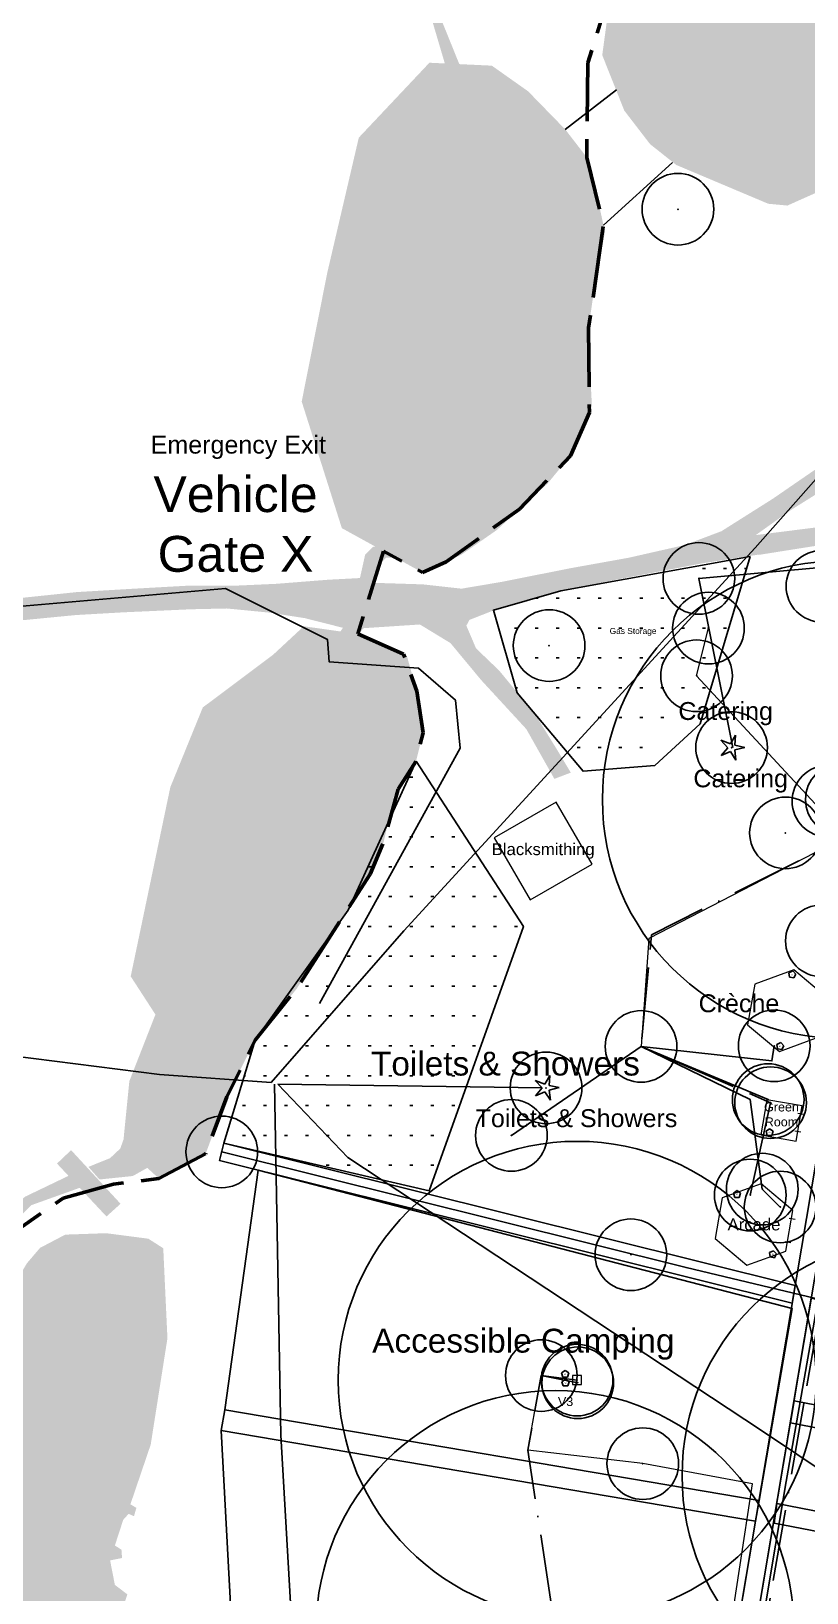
# Model space of a CAD drawing. Header units: metres. Extents: x 372109 to 376137, y 236217 to 239160.
# Drawn here: x 374037.6 to 374167.5, y 238018.4 to 238280 of the extents above; entities that cross this region are included whole.
import ezdxf

# ---------------------------------------------------------------- set-up
doc = ezdxf.new("R2010")
doc.units = ezdxf.units.M
doc.header["$MEASUREMENT"] = 0
doc.header["$PDMODE"] = 32
doc.header["$PDSIZE"] = 12
for name, pattern in [('ACAD_ISO02W100', [15, 12, -3]), ('ACAD_ISO05W100', [33, 24, -3, 0, -3, 0, -3]), ('ACAD_ISO11W100', [33, 12, -3, 12, -3, 0, -3])]:
    doc.linetypes.add(name, pattern=pattern)
for name, color, linetype, lineweight, true_color in [('Areas ... Backstage', 16, 'Continuous', 25, 0x800000), ('Areas ... Camping', 96, 'Continuous', 25, 0x008000), ('Fences', 18, 'Continuous', 25, 0x000000), ('Fire ... Water Extinguisher', 1, 'Continuous', 25, 0xff0000), ('Labels', 18, 'Continuous', 25, 0x000000), ('Labels ... Gate Labels', 18, 'Continuous', 25, 0x000000), ('License ... Labels', 18, 'Continuous', 25, 0x000000), ('License ... License Boundary', 1, 'ACAD_ISO02W100', 50, 0xff0000), ('Lighting ... Festoon', 4, 'Continuous', 25, 0x00ffff), ('Natural ... Hedges', 96, 'Continuous', 25, 0x008000), ('Natural ... Trees', 96, 'Continuous', 25, 0x008000), ('Natural ... Water', 176, 'Continuous', 25, 0x000080), ('NOC ... Copper', 9, 'ACAD_ISO05W100', 25, 0xc0c0c0), ('NOC ... DK', 18, 'Continuous', 13, 0x000000), ('NOC ... DK Names', 18, 'Continuous', 25, 0x000000), ('NOC ... DK Radius', 216, 'Continuous', 25, 0x800080), ('NOC ... Fibre', 2, 'ACAD_ISO11W100', 25, 0xffff00), ('NOC ... Switch', 30, 'Continuous', 25, 0xff7f00), ('Paths ... Fire', 253, 'Continuous', 25, 0xa0a0a4), ('Paths ... Roads', 56, 'Continuous', 25, 0x808000), ('Paths ... Trackway', 9, 'Continuous', 25, 0xc0c0c0), ('Power ... 125-3', 1, 'Continuous', 18, 0xff0000), ('Power ... 16', 4, 'Continuous', 25, 0x00ffff), ('Power ... 32', 5, 'Continuous', 25, 0x0000ff), ('Power ... 32-3', 22, 'Continuous', 13, 0xb84904), ('Power ... 63-3', 20, 'Continuous', 13, 0xfd5b07), ('Power ... Distro', 3, 'Continuous', 25, 0x00ff00), ('Services ... Comms ... Ducts', 3, 'Continuous', 25, 0x00ff00), ('Services ... Comms ... Manholes', 3, 'Continuous', 25, 0x00ff00), ('Services ... Water Lines', 5, 'Continuous', 25, 0x0000ff), ('Services ... Water Points', 5, 'Continuous', 25, 0x0000ff), ('Structures', 18, 'Continuous', 18, 0x000000), ('Structures ... Exits', 18, 'Continuous', 5, 0x000000), ('Water ... Labels', 4, 'Continuous', 25, 0x00ffff), ('Water ... Pipes', 4, 'Continuous', 25, 0x00ffff), ('Water ... Points', 4, 'Continuous', 25, 0x00ffff)]:
    doc.layers.add(name, color=color, linetype=linetype, lineweight=lineweight, true_color=true_color)
doc.styles.add('textstyle104', font='Arial.ttf')
doc.styles.add('textstyle122', font='Arial.ttf')
doc.styles.add('textstyle135', font='Arial.ttf')
doc.styles.add('textstyle14', font='Arial.ttf')
doc.styles.add('textstyle155', font='Arial.ttf')
doc.styles.add('textstyle165', font='Arial.ttf')
doc.styles.add('textstyle170', font='Arial.ttf')
doc.styles.add('textstyle76', font='Arial.ttf')
doc.styles.add('textstyle78', font='Arial.ttf')
doc.styles.add('textstyle80', font='Arial.ttf')
doc.styles.add('textstyle82', font='Arial.ttf')
doc.styles.add('textstyle92', font='Arial.ttf')
doc.styles.add('textstyle95', font='Arial.ttf')
doc.styles.add('textstyle96', font='Arial.ttf')
pattern_1 = [(0, (0, 0), (0, 5), [0.5, -3])]

# ---------------------------------------------------------------- blocks, each defined once
blk = doc.blocks.new('Hex 10x12')
at = {"layer": 'Structures'}
for p, q in [((-3.46, 6), (-6.93, 0)), ((3.46, 6), (-3.46, 6)), ((6.93, 0), (3.46, 6)), ((-6.93, 0), (-3.46, -6)), ((3.46, -6), (6.93, 0)), ((-3.46, -6), (3.46, -6))]:
    blk.add_line(p, q, dxfattribs=at)
blk = doc.blocks.new('Clearspan 6x6')
at = {"layer": 'Structures'}
for p, q in [((3, 3), (-3, 3)), ((-3, 3), (-3, -3)), ((3, -3), (3, 3)), ((-3, -3), (3, -3))]:
    blk.add_line(p, q, dxfattribs=at)
blk = doc.blocks.new('Fire Extinguisher - Water')
at = {"layer": 'Fire ... Water Extinguisher'}
for p, q in [((0, 0.62), (-0.59, 0.19)), ((-0.59, 0.19), (-0.37, -0.5)), ((0.59, 0.19), (0, 0.62)), ((0.37, -0.5), (0.59, 0.19)), ((-0.37, -0.5), (0.37, -0.5))]:
    blk.add_line(p, q, dxfattribs=at)
at = {"layer": 'Fire ... Water Extinguisher', "insert": (0, 0), "char_height": 0.05, "attachment_point": 5, "style": 'textstyle14'}
blk.add_mtext('\\H0.25;W', dxfattribs=at)
blk = doc.blocks.new('Clearspan 12x12')
at = {"layer": 'Structures'}
for p, q in [((6, 6), (-6, 6)), ((-6, 6), (-6, -6)), ((6, -6), (6, 6)), ((-6, -6), (6, -6))]:
    blk.add_line(p, q, dxfattribs=at)

msp = doc.modelspace()

# ---------------------------------------------------------------- hatches: boundary and pattern name
at = {"layer": 'Areas ... Backstage', "transparency": 33554687}
h = msp.add_hatch(dxfattribs=at)
h.set_pattern_fill('ACAD_ISO07W100', color=256, style=0, pattern_type=0)
h.set_pattern_definition(pattern_1)
h.paths.add_polyline_path([(374158, 238192), (374126.25, 238186.23), (374115, 238183), (374118.98, 238169.15), (374130.19, 238156.02), (374149.63, 238163.96)], flags=0)
h = msp.add_hatch(dxfattribs=at)
h.set_pattern_fill('ACAD_ISO07W100', color=256, style=0, pattern_type=0)
h.set_pattern_definition(pattern_1)
h.paths.add_polyline_path([(374102.04, 238157.71), (374120, 238130), (374104.25, 238085.72), (374069.87, 238093.68), (374075.08, 238110.94), (374090.69, 238132.76)], flags=0)
at = {"layer": 'Natural ... Hedges', "transparency": 33554687}
for points in [[(374103.14, 238189.29), (374109.61, 238192.28), (374115.53, 238196.41), (374124.03, 238204.19), (374128.56, 238209.69), (374131.48, 238217.22), (374130.83, 238229.69), (374131.64, 238235.28), (374133.66, 238246.38), (374131.07, 238258.28), (374127.02, 238263.54), (374120.79, 238269.94), (374114.72, 238274.23), (374104.27, 238274.72), (374092.45, 238262.17), (374087.18, 238239.57), (374082.89, 238217.95), (374089.61, 238196.74)], [(374058.4, 238115.25), (374054.26, 238121.64), (374060.89, 238153.33), (374066.33, 238166.7), (374078.15, 238175.57), (374083.24, 238180.3), (374093.29, 238178.88), (374100.5, 238175.33), (374102.16, 238169.42), (374103.22, 238162.44), (374102.04, 238157.71), (374098.37, 238151.91), (374096.6, 238144.11), (374094.35, 238138.79), (374090.69, 238132.76), (374082.05, 238119.57), (374075.08, 238110.94), (374070.35, 238101.48), (374066.8, 238091.9), (374058.99, 238087.76), (374052.96, 238093.31), (374054.03, 238104.08)]]:
    msp.add_hatch(color=256, dxfattribs=at).paths.add_polyline_path(points, flags=0)
at = {"layer": 'Natural ... Water', "transparency": 33554687}
for points in [[(374194.31, 238440.69), (374195.71, 238435.89), (374194.91, 238433.79), (374192.51, 238431.49), (374190.51, 238430.39), (374184.11, 238429.09), (374181.61, 238429.69), (374178.61, 238428.99), (374180.21, 238412.79), (374177.51, 238392.59), (374169.11, 238377.69), (374162.01, 238361.09), (374155.41, 238353.69), (374155.01, 238347.99), (374156.01, 238337.19), (374153.51, 238333.39), (374148.01, 238327.89), (374138.41, 238319.69), (374136.71, 238319.89), (374131.16, 238323.38), (374129.06, 238322.78), (374124.76, 238318.08), (374123.66, 238315.78), (374127.26, 238309.38), (374122.96, 238299.78), (374119.56, 238298.78), (374115.16, 238295.28), (374107.56, 238293.28), (374105.96, 238291.38), (374105.36, 238289.48), (374105.56, 238283.68), (374111.06, 238270.08), (374118.91, 238264.69), (374123.31, 238255.29), (374127.41, 238250.59), (374128.21, 238247.59), (374127.51, 238245.59), (374131.41, 238239.39), (374131.51, 238236.89), (374130.21, 238233.69), (374127.11, 238231.79), (374123.91, 238225.49), (374113.21, 238219.89), (374113.01, 238218.39), (374114.41, 238216.19), (374119.81, 238210.79), (374115.11, 238200.59), (374111.31, 238194.69), (374109.21, 238192.49), (374103.51, 238189.89), (374099.21, 238191.79), (374097.01, 238191.79), (374095.91, 238190.69), (374094.31, 238185.49), (374092.13, 238186.08), (374093.51, 238192.29), (374094.81, 238193.59), (374098.91, 238194.49), (374103.91, 238191.99), (374108.41, 238194.19), (374111.81, 238198.19), (374118.01, 238209.99), (374117.61, 238211.09), (374111.61, 238215.99), (374111.91, 238221.29), (374112.91, 238222.79), (374121.81, 238225.79), (374123.81, 238229.79), (374129.81, 238237.39), (374127.71, 238242.39), (374126.21, 238243.89), (374126.31, 238248.79), (374121.51, 238255.19), (374118.71, 238262.09), (374116.11, 238264.49), (374109.86, 238267.88), (374106.86, 238274.58), (374103.46, 238286.08), (374104.26, 238293.38), (374106.46, 238295.68), (374114.16, 238297.38), (374119.86, 238301.88), (374120.56, 238301.28), (374121.56, 238301.98), (374124.46, 238306.08), (374125.16, 238308.58), (374122.46, 238312.58), (374122.06, 238316.28), (374127.16, 238323.48), (374128.76, 238324.48), (374132.36, 238324.68), (374138.31, 238321.39), (374153.11, 238335.49), (374154.51, 238339.59), (374153.01, 238354.29), (374158.91, 238361.49), (374165.41, 238376.19), (374170.91, 238383.89), (374176.21, 238394.59), (374178.41, 238411.29), (374177.01, 238422.19), (374177.31, 238428.69), (374178.81, 238431.09), (374181.61, 238432.69), (374183.41, 238436.29), (374185.01, 238453.49), (374186.25, 238458.9), (374189.02, 238458.23), (374187.21, 238447.69)], [(374205.06, 238311.01), (374200.81, 238307.79), (374191.21, 238296.89), (374173.81, 238255.79), (374171.61, 238254.09), (374164.21, 238250.79), (374161.01, 238251.09), (374145.61, 238257.59), (374141.21, 238261.09), (374136.91, 238266.69), (374133.21, 238275.99), (374134.51, 238285.59), (374149.11, 238306.09), (374155.31, 238308.59), (374161.41, 238307.09), (374169.61, 238310.39), (374181.01, 238313.09), (374190.21, 238312.39), (374199.51, 238310.49)], [(374093.31, 238180.09), (374089.21, 238174.79), (374088.71, 238172.69), (374096.01, 238170.89), (374096.71, 238165.99), (374095.01, 238164.19), (374087.21, 238162.89), (374084.81, 238161.09), (374084.31, 238159.79), (374084.51, 238158.19), (374086.71, 238156.29), (374091.01, 238157.09), (374092.61, 238156.79), (374093.71, 238155.39), (374088.81, 238141.19), (374081.21, 238133.09), (374073.41, 238121.39), (374072.11, 238120.69), (374070.71, 238120.99), (374064.31, 238126.29), (374062.31, 238125.99), (374060.21, 238123.69), (374058.81, 238120.89), (374059.71, 238118.69), (374061.71, 238116.59), (374064.11, 238116.19), (374065.21, 238114.79), (374062.11, 238106.99), (374061.31, 238095.59), (374060.41, 238092.79), (374057.81, 238089.99), (374054.61, 238088.19), (374049.04, 238087.61), (374047.18, 238089.72), (374050.81, 238091.19), (374052.51, 238092.79), (374055.21, 238100.29), (374061.81, 238113.09), (374058.11, 238115.69), (374057.51, 238116.99), (374056.61, 238121.49), (374057.71, 238124.79), (374062.11, 238128.79), (374064.61, 238129.19), (374067.91, 238127.79), (374071.81, 238124.69), (374073.41, 238124.79), (374079.11, 238134.19), (374086.91, 238143.09), (374089.31, 238150.29), (374089.31, 238152.79), (374083.21, 238154.99), (374081.51, 238158.19), (374081.71, 238160.09), (374082.21, 238161.69), (374086.01, 238165.89), (374090.01, 238165.79), (374092.01, 238166.89), (374092.31, 238169.39), (374087.61, 238169.39), (374085.31, 238172.29), (374085.81, 238174.19), (374090.43, 238180.98)], [(374044.64, 238088.6), (374046.35, 238086.44), (374037.66, 238083.32), (374029.76, 238075.42), (374013.46, 238064.42), (374007.16, 238057.82), (374004.18, 238045.67), (373998.34, 238035.67), (373990.02, 237999.19), (373993.37, 237982.91), (373993.73, 237977.76), (373993.18, 237973.2), (373988.68, 237965.1), (373982.48, 237945.1), (373982.56, 237941.19), (373985.16, 237940.39), (373986.16, 237936.87), (373984.48, 237934.7), (373979.85, 237934.46), (373979.11, 237932.29), (373978.07, 237932.64), (373978.85, 237934.85), (373975.44, 237935.96), (373974.92, 237937.18), (373975.48, 237938.35), (373978.31, 237939.09), (373980.03, 237941.18), (373985.78, 237962.6), (373990.88, 237972.4), (373991.68, 237975.9), (373991.47, 237980.81), (373987.77, 237999.37), (373993.14, 238020.37), (373995.44, 238033.77), (374003.19, 238049.22), (374004.66, 238057.02), (374006.46, 238060.12), (374014.36, 238067.72), (374024.06, 238073.62), (374036.56, 238084.72)], [(374057.21, 238077.69), (374059.71, 238076.09), (374060.41, 238060.99), (374057.61, 238043.19), (374054.21, 238033.19), (374055.21, 238032.59), (374054.81, 238031.19), (374053.91, 238031.59), (374053.01, 238030.59), (374051.61, 238026.29), (374052.71, 238025.59), (374052.81, 238024.19), (374050.81, 238023.79), (374051.61, 238019.69), (374053.71, 238018.09), (374052.36, 238014.19), (374054, 238008.05), (374056.16, 238005.09), (374056.51, 238002.69), (374054.93, 238000), (374051.92, 237982.61), (374038.42, 237943.61), (374035.62, 237940.01), (374030.82, 237936.91), (374026.42, 237935.21), (374024.42, 237935.51), (374020.22, 237937.21), (374014.42, 237942.41), (374009.42, 237950.31), (374004.32, 237962.71), (374003.12, 237967.51), (374002.22, 237979.91), (374002.65, 238000), (374003.94, 238008.87), (374009.31, 238024.49), (374014.01, 238035.49), (374036.88, 238073.57), (374039.08, 238076.15), (374043.3, 238078.37), (374050.15, 238078.61)]]:
    msp.add_hatch(color=256, dxfattribs=at).paths.add_polyline_path(points, flags=0)
at = {"layer": 'Paths ... Roads', "transparency": 33554687}
for points in [[(374147.06, 238193.92), (374153.17, 238196.23), (374161.76, 238201.66), (374169.05, 238206.68), (374182.16, 238215.75), (374189.78, 238223.12), (374199.49, 238233.4), (374206.78, 238242.31), (374210.18, 238248.79), (374212.45, 238250.65), (374218.36, 238261.42), (374227.83, 238275.35), (374234.07, 238283.45), (374238.52, 238288.71), (374244.84, 238295.27), (374248.08, 238299.4), (374249.05, 238305.71), (374251.56, 238312.52), (374254.15, 238317.7), (374259.5, 238313.89), (374264.84, 238317.37), (374274.56, 238324.5), (374280.55, 238329.85), (374289.62, 238338.91), (374294.72, 238345.55), (374299.26, 238352.6), (374305.01, 238361.59), (374308.73, 238369.69), (374316.18, 238382.32), (374321.93, 238390.82), (374330.35, 238402.48), (374337.72, 238411.23), (374348.17, 238423.86), (374352.54, 238429.53), (374359.99, 238437.3), (374364.69, 238442.57), (374372.22, 238449.85), (374375.62, 238450.74), (374380.72, 238446.53), (374373.19, 238437.46), (374376.27, 238436.01), (374370.11, 238432.12), (374363.47, 238429.53), (374353.75, 238423.94), (374339.83, 238407.66), (374327.36, 238392.52), (374322.98, 238386.61), (374314.56, 238372.6), (374310.51, 238365.39), (374306.54, 238357.05), (374302.98, 238351.55), (374299.34, 238345.55), (374292.29, 238336.65), (374277.31, 238320.78), (374274.48, 238317.86), (374274.32, 238313.33), (374264.44, 238310.73), (374257.63, 238303.12), (374252.86, 238297.62), (374252.78, 238292.6), (374249.46, 238292.92), (374241.6, 238284.09), (374232.69, 238274.29), (374223.87, 238263.12), (374220.87, 238256.72), (374216.82, 238249.43), (374212.21, 238242.39), (374202.81, 238232.19), (374197.87, 238225.71), (374193.18, 238218.58), (374182.97, 238212.18), (374170.66, 238203.44), (374164.83, 238199.8), (374158.92, 238195.58)], [(374158.92, 238195.58), (374159.41, 238192.26), (374171.23, 238194.13), (374186.78, 238196.07), (374196.98, 238197.2), (374209.61, 238198.66), (374219.82, 238200.12), (374232.13, 238200.69), (374240.79, 238200.12), (374249.21, 238199.15), (374258.53, 238197.61), (374268.97, 238195.18), (374277.8, 238192.43), (374289.3, 238188.46), (374296.99, 238184.9), (374305.09, 238179.87), (374310.27, 238173.23), (374311.81, 238168.21), (374312.05, 238164.25), (374311.65, 238159.55), (374310.51, 238151.78), (374309.14, 238144.97), (374307.11, 238136.15), (374304.2, 238125.13), (374301.2, 238112.83), (374296.91, 238097.12), (374293.67, 238086.1), (374289.54, 238073.47), (374282.74, 238054.12), (374276.34, 238037.92), (374269.94, 238021.4), (374264.68, 238007.64), (374253.91, 237977.43), (374246.95, 237959.7), (374239.74, 237941.72), (374236.82, 237936.86), (374235.28, 237935.89), (374233.18, 237935.24), (374231.32, 237935.73), (374224.84, 237938.64), (374221.6, 237932.73), (374224.76, 237929.65), (374227.19, 237926.74), (374229.13, 237923.01), (374228, 237917.75), (374222.65, 237904.63), (374213.99, 237880.99), (374207.59, 237862.52), (374202.81, 237851.11), (374197.63, 237840.34), (374191.64, 237829.81), (374187.75, 237823.65), (374182.89, 237818.96), (374179.73, 237817.01), (374186.78, 237813.94), (374189.53, 237818.88), (374194.39, 237825.52), (374200.63, 237834.02), (374203.95, 237840.98), (374205.16, 237846.09), (374208.56, 237853.94), (374211.88, 237862.36), (374215.69, 237873.05), (374223.7, 237894.51), (374230.02, 237908.11), (374233.02, 237913.38), (374236.42, 237923.58), (374241.44, 237936.38), (374247.92, 237952.17), (374250.35, 237957.51), (374255.69, 237972.25), (374260.55, 237985.93), (374267.27, 238004.23), (374274.15, 238021.89), (374283.3, 238045.53), (374288.89, 238060.68), (374295.45, 238081.08), (374300.07, 238095.25), (374304.28, 238110.48), (374307.44, 238124.57), (374312.13, 238143.6), (374315.53, 238157.61), (374316.75, 238166.43), (374317.48, 238171.37), (374316.83, 238175.83), (374311.08, 238181.49), (374307.68, 238182.95), (374300.71, 238186.76), (374288.32, 238191.94), (374275.45, 238196.39), (374263.46, 238199.71), (374247.03, 238202.63), (374236.26, 238203.76), (374224.84, 238204.01), (374213.66, 238203.12), (374189.78, 238200.36), (374170.42, 238197.04)], [(373882.99, 238158.05), (373883.03, 238152.71), (373885.62, 238154.57), (373891.94, 238158.74), (373897.2, 238161.94), (373903.24, 238165.3), (373907.89, 238167.28), (373911.86, 238168.09), (373916.44, 238168.38), (373921.05, 238168.54), (373927.45, 238168.62), (373934.45, 238169.1), (373938.18, 238169.43), (373944.13, 238170.64), (373952.27, 238172.26), (373958.14, 238172.83), (373964.21, 238174), (373974.33, 238175.38), (373981.1, 238176.27), (373985.75, 238176.51), (373991.91, 238177.2), (373997.09, 238177.57), (374000.21, 238177.69), (374011.38, 238178.66), (374023.53, 238179.92), (374034.26, 238181.13), (374045.07, 238182.18), (374052.92, 238182.63), (374064.42, 238183.15), (374070.37, 238183.28), (374077.46, 238182.59), (374083.41, 238181.66), (374089.65, 238180.08), (374092.97, 238179.96), (374102.68, 238180.6), (374110.98, 238181.37), (374116.45, 238183.52), (374126.25, 238186.23), (374136.57, 238188.3), (374149.97, 238190.85), (374159.65, 238192.35), (374159, 238195.62), (374147.06, 238193.92), (374137.63, 238191.78), (374127.95, 238190.04), (374116.33, 238187.73), (374109.65, 238186.6), (374103.17, 238187.32), (374095.27, 238187.57), (374093.41, 238188.42), (374087.22, 238188.09), (374078.59, 238187.41), (374072.16, 238187.12), (374064.18, 238187.12), (374054.18, 238186.56), (374045.27, 238186.03), (374037.17, 238185.18), (374027.66, 238184.21), (374015.84, 238183.15), (374006.12, 238182.14), (373998.51, 238181.45), (373988.75, 238180.4), (373981.5, 238179.79), (373973.97, 238178.94), (373964.17, 238177.73), (373953.52, 238176.35), (373943.73, 238174.73), (373935.71, 238173.11), (373920.04, 238172.47), (373913.32, 238172.59), (373909.15, 238172.42), (373901.98, 238167.97), (373889.92, 238161.45)], [(374102.68, 238180.6), (374107.79, 238177.49), (374112.97, 238171.25), (374120.5, 238163.07), (374125.2, 238154.73), (374127.95, 238155.78), (374125.76, 238159.43), (374121.96, 238165.58), (374115.96, 238172.87), (374112.08, 238176.6), (374110.46, 238180.4), (374110.98, 238181.37)], [(374044.28, 238092.53), (374052.56, 238083.54), (374050.2, 238081.41), (374041.92, 238090.28)]]:
    msp.add_hatch(color=256, dxfattribs=at).paths.add_polyline_path(points, flags=0)

# ---------------------------------------------------------------- linework, layer by layer
at = {"layer": 'Areas ... Backstage'}
for points in [[(374158, 238192), (374126.25, 238186.23), (374115, 238183), (374118.98, 238169.15), (374130, 238156), (374142, 238157), (374149.63, 238163.96), (374158, 238192)], [(374102.04, 238157.71), (374120, 238130), (374104.25, 238085.72), (374069.87, 238093.68), (374075.08, 238110.94), (374090.69, 238132.76), (374102.04, 238157.71), (374102.04, 238157.71)]]:
    msp.add_lwpolyline(points, dxfattribs=at)
at = {"layer": 'Areas ... Camping'}
msp.add_lwpolyline([(374075.59, 238089.17), (374070, 238049), (374159.46, 238033.82), (374165, 238066), (374075.59, 238089.17), (374075.59, 238089.17)], dxfattribs=at)
at = {"layer": 'Areas ... Camping', "flags": 128}
for points in [[(374212.59, 238073.08), (374284, 238058), (374267.33, 238014.56), (374263, 238003), (374255, 238005), (374245, 237995), (374198, 238001), (374158.08, 238007.57), (374168.21, 238067.71), (374209, 238059)], [(374074.32, 237954.02), (374133, 237939), (374135, 237949), (374144.9, 237947.33), (374158.88, 238030.37), (374069.41, 238045.55)]]:
    msp.add_lwpolyline(points, close=True, dxfattribs=at)
at = {"layer": 'Fences'}
for p, q in [((374135.57, 238270.16), (374127.02, 238263.54)), ((374145, 238258), (374133.42, 238247.48))]:
    msp.add_line(p, q, dxfattribs=at)
at = {"layer": 'License ... License Boundary', "flags": 128}
msp.add_lwpolyline([(374191.54, 238455.62), (374198.75, 238453.27), (374202.8, 238449.22), (374203.12, 238443.96), (374200.05, 238438.7), (374197.29, 238434.97), (374188.63, 238427.04), (374181.74, 238422.91), (374180.21, 238402.42), (374174.78, 238385.58), (374166.44, 238370.51), (374158.59, 238361.36), (374160.04, 238344.92), (374159.4, 238330.75), (374153.65, 238324.52), (374151.86, 238310.35), (374135.83, 238290.91), (374130.81, 238274.72), (374130.62, 238258.86), (374133.42, 238247.48), (374130.92, 238230.28), (374131.05, 238216.12), (374127.88, 238208.87), (374119.34, 238199.9), (374107.1, 238191.12), (374103.14, 238189.29), (374096.6, 238192.89), (374092.31, 238179.02), (374099.96, 238175.6), (374102.16, 238169.42), (374103.22, 238162.44), (374102.04, 238157.71), (374099.06, 238152.99), (374096.6, 238144.11), (374094.35, 238138.79), (374082.05, 238119.57), (374075.08, 238110.94), (374070.35, 238101.48), (374066.8, 238091.9), (374058.99, 238087.76), (374051.37, 238086.85), (374042.95, 238084.5), (374025.7, 238072.44), (374011.13, 238061.1), (374003.27, 238042.07), (373997.6, 238031.79), (373997.93, 238021.74), (373998.74, 238015.27), (373990.72, 237997.77), (373993.96, 237987.17), (373994.44, 237967.33), (373997.28, 237951.78), (374006.51, 237936.07), (374018.01, 237930.32), (374027.59, 237925.79), (374046.75, 237938.45), (374051.6, 237947.2), (374055.03, 237955.12), (374057.99, 237958.55), (374066.62, 237958.08), (374074.32, 237954.02), (374081.83, 237952.18), (374100.44, 237947.57), (374134.45, 237938.74), (374153.4, 237933.64), (374181.66, 237927.16), (374207.33, 237920.93), (374224.02, 237917.69), (374225.21, 237917.77), (374227.59, 237924.16), (374236.72, 237922.36), (374242.88, 237936.88), (374251.71, 237957.29), (374257.05, 237969.03), (374301.43, 237960.2), (374350.07, 238081.85), (374367.43, 238144.1), (374373.26, 238201.59), (374378.12, 238242.25), (374377.47, 238290.02), (374377.95, 238296.18), (374399.01, 238291.64), (374409.21, 238288.24), (374430, 238410), (374415.05, 238418.16), (374382.22, 238433.54), (374364.22, 238444.46), (374191.87, 238462.99)], close=True, dxfattribs=at)
at = {"layer": 'Lighting ... Festoon', "flags": 128}
msp.add_lwpolyline([(374297, 238182), (374278, 238191), (374243, 238199), (374219, 238199), (374191, 238196), (374185.77, 238166.57), (374177, 238111), (374170, 238071), (374164, 238037), (374157, 237995), (374147, 237936)], dxfattribs=at)
at = {"layer": 'Natural ... Trees'}
for p in [(374145.89, 238250.18), (374124.32, 238177.07), (374163.89, 238145.68), (374169.91, 238127.6)]:
    msp.add_point(p, dxfattribs=at)
at = {"layer": 'NOC ... Copper'}
msp.add_line((374161.4, 238100.48), (374158, 238085), dxfattribs=at)
at = {"layer": 'NOC ... DK', "flags": 128}
msp.add_lwpolyline([(374128.25, 238053.25), (374129.75, 238053.25), (374129.75, 238054.75), (374128.25, 238054.75)], close=True, dxfattribs=at)
at = {"layer": 'NOC ... DK Radius'}
for centre in [(374173.24, 238151.27), (374129, 238054), (374186.58, 238037.99), (374125.32, 238012.24)]:
    msp.add_circle(centre, 40, dxfattribs=at)
at = {"layer": 'NOC ... Fibre', "flags": 128}
for points in [[(374173.24, 238151.27), (374171.28, 238150.93), (374171.12, 238143.5), (374141.45, 238128.61), (374139.71, 238109.9), (374161.4, 238100.48)], [(374242.1, 237983), (374243.8, 237983), (374246, 237992), (374224.9, 237994.29), (374199.43, 237997.1), (374195.08, 238000.59), (374159.32, 238005.86), (374174.54, 238093.81), (374197.8, 238088.79), (374201.31, 238086.35)], [(374129, 238054), (374126.38, 238054.31), (374123.01, 238054.76), (374120.74, 238042.26), (374125.3, 238012.3)]]:
    msp.add_lwpolyline(points, dxfattribs=at)
at = {"layer": 'NOC ... Switch'}
for p in [(374170, 238187), (374173.24, 238151.27), (374161.4, 238100.48), (374158, 238085), (374129, 238054)]:
    msp.add_point(p, dxfattribs=at)
at = {"layer": 'Paths ... Fire', "flags": 128}
for points in [[(374069.87, 238093.68), (374069.15, 238090.77), (374165.03, 238066.87), (374165.53, 238069.84)], [(374070, 238049), (374069.41, 238045.55), (374158.88, 238030.37), (374159.46, 238033.82)], [(374165.33, 238050.55), (374164.74, 238046.84), (374272, 238026), (374273.12, 238029.61)], [(374162.46, 238033.34), (374162, 238030), (374266, 238010), (374267, 238013)]]:
    msp.add_lwpolyline(points, close=True, dxfattribs=at)
at = {"layer": 'Paths ... Trackway', "flags": 128}
msp.add_lwpolyline([(374145.97, 237935.64), (374143.03, 237936.25), (374186.78, 238196.07), (374189.9, 238196.4), (374189.74, 238195.57)], close=True, dxfattribs=at)
at = {"layer": 'Power ... 125-3'}
msp.add_line((374174, 238145), (374149, 238172), dxfattribs=at)
at = {"layer": 'Power ... 16'}
msp.add_line((374123.01, 238054.76), (374129.11, 238053.55), dxfattribs=at)
at = {"layer": 'Power ... 32'}
for p, q in [((374139.71, 238109.9), (374118, 238095)), ((374139.71, 238109.9), (374161, 238101)), ((374160, 238086), (374163, 238083))]:
    msp.add_line(p, q, dxfattribs=at)
at = {"layer": 'Power ... 32', "flags": 128}
for points in [[(374139.71, 238109.9), (374161.61, 238107.47), (374162, 238110)], [(374160, 238086), (374158, 238101), (374139.71, 238109.9)]]:
    msp.add_lwpolyline(points, dxfattribs=at)
at = {"layer": 'Power ... 32-3'}
msp.add_line((374149, 238172), (374151, 238180), dxfattribs=at)
at = {"layer": 'Power ... 63-3', "flags": 128}
for points in [[(374174, 238145), (374141, 238128), (374139.71, 238109.9)], [(374140, 238040), (374120.74, 238042.26), (374123.01, 238054.76)], [(374160.63, 238006.33), (374154, 238008), (374158.34, 238036.59), (374140, 238040)]]:
    msp.add_lwpolyline(points, dxfattribs=at)
at = {"layer": 'Power ... Distro'}
for p in [(374151, 238180), (374149, 238172), (374171, 238151), (374139.71, 238109.9), (374162, 238110), (374161, 238101), (374118, 238095), (374160, 238086), (374163, 238083), (374123.01, 238054.76), (374129.11, 238053.55), (374140, 238040)]:
    msp.add_point(p, dxfattribs=at)
at = {"layer": 'Services ... Comms ... Ducts'}
for points in [[(373905.37, 238172.2), (373972.23, 238178.08), (374030.26, 238183.17), (374070.11, 238186.64), (374087.22, 238178.08), (374087.49, 238174.34), (374102.47, 238173.27), (374108.62, 238167.92), (374109.42, 238159.9), (374085.89, 238117.11)], [(374263.29, 238045.08), (374147.26, 238072.85), (374069.51, 238092.23)]]:
    msp.add_lwpolyline(points, dxfattribs=at)
at = {"layer": 'Services ... Comms ... Manholes'}
for p in [(374069.51, 238092.23), (374138, 238075)]:
    msp.add_point(p, dxfattribs=at)
at = {"layer": 'Services ... Water Lines'}
for points in [[(374077.8, 238103.87), (374099.99, 238129.28), (374158.83, 238193.46), (374211.51, 238253.1), (374240.13, 238289.47), (374243.87, 238302.84), (374262.33, 238316.75), (374317.69, 238383.34), (374359.14, 238434.96)], [(373888.32, 238128.61), (373938.6, 238121.25), (373987.4, 238114.3), (374027.38, 238109.22), (374059.08, 238105.21), (374077.8, 238103.87)], [(374135.56, 237659.66), (374078.6, 237681.32), (374031.26, 237684), (374053.19, 237790.17), (374068.44, 237862.91), (374083.68, 237938.6), (374084.75, 237951.7), (374079.4, 238044.77), (374078.33, 238103.6)], [(374078.87, 238103.6), (374090.63, 238091.3), (374159.9, 238045.57), (374278.37, 237966.14), (374336.14, 237940.2)]]:
    msp.add_lwpolyline(points, dxfattribs=at)
at = {"layer": 'Services ... Water Points'}
msp.add_point((374149.39, 238188.31), dxfattribs=at)
at = {"layer": 'Structures ... Exits'}
for p, q in [((374166.96, 238098.51), (374165.98, 238098.69)), ((374166.44, 238095.56), (374165.46, 238095.73)), ((374165.49, 238080.91), (374164.51, 238081.09)), ((374164.8, 238076.97), (374163.81, 238077.15))]:
    msp.add_line(p, q, dxfattribs=at)
at = {"layer": 'Water ... Pipes'}
for p, q in [((374149.39, 238188.31), (374170.96, 238190.28)), ((374149.39, 238188.31), (374155.07, 238159.98)), ((374154.66, 238160.6), (374153.07, 238161.23)), ((374153.07, 238161.23), (374154.21, 238159.96)), ((374155.51, 238162.07), (374154.66, 238160.6)), ((374155.41, 238160.37), (374155.51, 238162.07)), ((374154.21, 238159.96), (374153.12, 238158.65)), ((374153.12, 238158.65), (374154.68, 238159.33)), ((374154.68, 238159.33), (374155.59, 238157.89)), ((374157.07, 238160.01), (374155.41, 238160.37)), ((374155.42, 238159.59), (374157.07, 238160.01)), ((374155.59, 238157.89), (374155.42, 238159.59)), ((374078.87, 238103.6), (374123.13, 238102.95))]:
    msp.add_line(p, q, dxfattribs=at)
msp.add_point((374154.87, 238159.97), dxfattribs=at)
at = {"layer": 'Water ... Points'}
for p, q in [((374123.58, 238103.59), (374122, 238104.22)), ((374122, 238104.22), (374123.13, 238102.95)), ((374124.44, 238105.06), (374123.58, 238103.59)), ((374124.33, 238103.36), (374124.44, 238105.06)), ((374126, 238103), (374124.33, 238103.36)), ((374123.13, 238102.95), (374122.05, 238101.64)), ((374122.05, 238101.64), (374123.61, 238102.32)), ((374123.61, 238102.32), (374124.52, 238100.88)), ((374124.35, 238102.58), (374126, 238103)), ((374124.52, 238100.88), (374124.35, 238102.58))]:
    msp.add_line(p, q, dxfattribs=at)
msp.add_point((374123.8, 238102.96), dxfattribs=at)

# ---------------------------------------------------------------- block references
at = {"layer": 'Fire ... Water Extinguisher', "rotation": 349.9999999999999}
for p in [(374164.99, 238121.94), (374162.99, 238109.94), (374161.78, 238075.06)]:
    msp.add_blockref('Fire Extinguisher - Water', p, dxfattribs=at)
at = {"layer": 'Fire ... Water Extinguisher'}
for p in [(374161.22, 238095.5), (374155.79, 238085.12), (374127, 238055), (374127.06, 238053.54)]:
    msp.add_blockref('Fire Extinguisher - Water', p, dxfattribs=at)
at = {"layer": 'Structures'}
for name, p, rotation in [('Clearspan 12x12', (374123.32, 238142.65), 30), ('Hex 10x12', (374164.07, 238115.89), 20), ('Clearspan 6x6', (374163.22, 238097.5), 349.9999999999999), ('Hex 10x12', (374158.62, 238080.07), 20)]:
    msp.add_blockref(name, p, dxfattribs=dict(at, rotation=rotation))

# ---------------------------------------------------------------- texts
at = {"layer": 'Labels', "attachment_point": 5}
for s, insert, char_height, style in [('Gas Storage', (374138.37, 238179.36), 1, 'textstyle122'), ('\\fHelvetica|b0|i0|c0|p0;\\H3;Catering', (374153.87, 238165.65), 4, 'textstyle104'), ('\\H2;Blacksmithing', (374123.32, 238142.65), 3, 'textstyle76'), ('Crèche', (374156.1, 238117.11), 3, 'textstyle82'), ('Toilets & Showers', (374117, 238107), 4, 'textstyle95'), ('\\H1.5;Green\\PRoom', (374163.22, 238098.5), 3, 'textstyle78'), ('\\H2;Arcade', (374158.62, 238080.07), 3, 'textstyle80'), ('Accessible Camping', (374120, 238060), 4, 'textstyle96')]:
    msp.add_mtext(s, dxfattribs=dict(at, insert=insert, char_height=char_height, style=style))
at = {"layer": 'Labels ... Gate Labels', "insert": (374071.81, 238197.39), "char_height": 6, "attachment_point": 5, "style": 'textstyle92'}
msp.add_mtext('Vehicle\\PGate X', dxfattribs=at)
at = {"layer": 'License ... Labels', "insert": (374057.61, 238212.23), "char_height": 3, "attachment_point": 1, "style": 'textstyle135'}
msp.add_mtext('Emergency Exit', dxfattribs=at)
at = {"layer": 'NOC ... DK Names', "insert": (374127.07, 238050.39), "char_height": 1.5, "attachment_point": 5, "style": 'textstyle155'}
msp.add_mtext('V3', dxfattribs=at)
at = {"layer": 'Water ... Labels', "char_height": 3, "attachment_point": 5}
for s, insert, style in [('Catering', (374156.39, 238154.37), 'textstyle170'), ('Toilets & Showers', (374128.9, 238097.86), 'textstyle165')]:
    msp.add_mtext(s, dxfattribs=dict(at, insert=insert, style=style))

doc.saveas('drawing.dxf')
